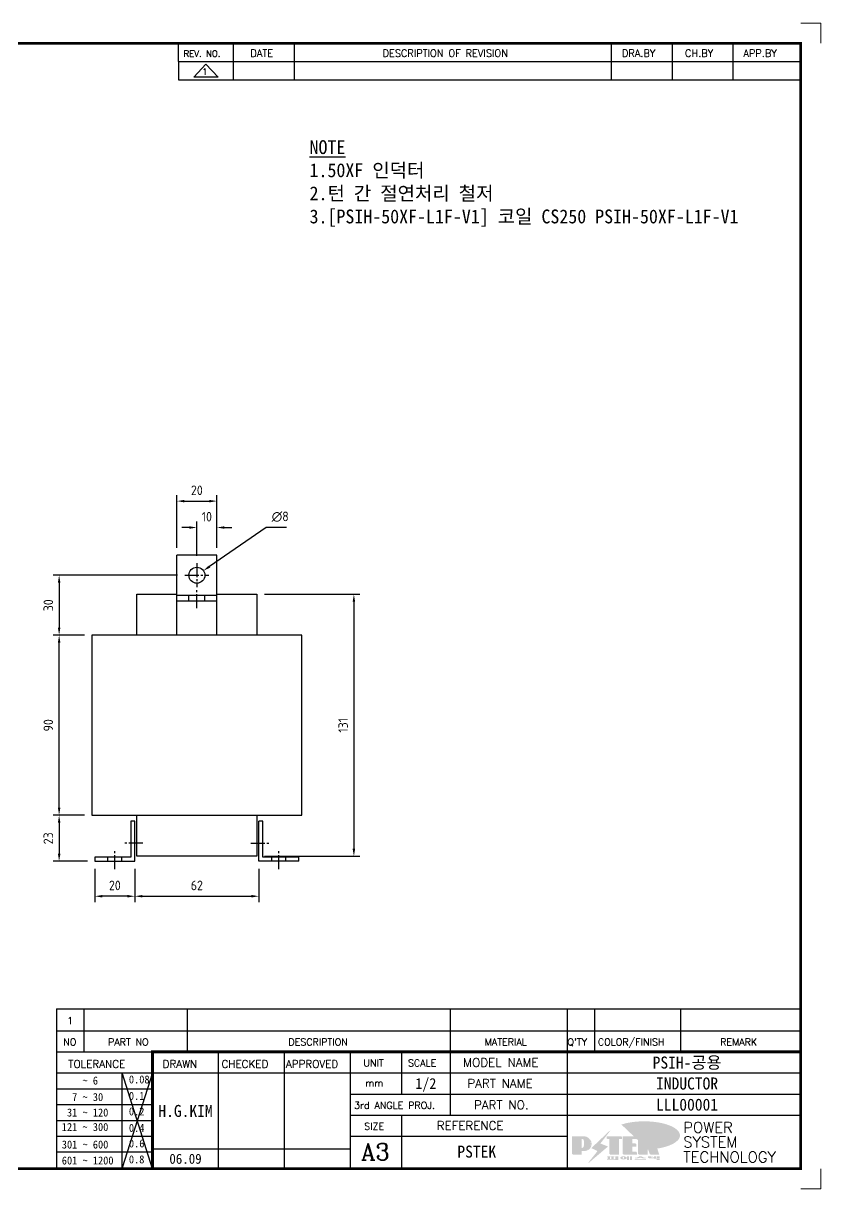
# Model space of a CAD drawing. Header units: millimetres. Extents: x 24815 to 36799, y -9299 to 5469.
# Drawn here: x 34722 to 35121, y 2586 to 3168 of the extents above; entities that cross this region are included whole.
import ezdxf
from ezdxf.enums import TextEntityAlignment as Align

# ---------------------------------------------------------------- set-up
doc = ezdxf.new("R2010")
doc.units = ezdxf.units.MM
doc.linetypes.add('CENTER1', pattern=[10, 7, -1, 1, -1])
doc.linetypes.add('HIDDENX2', pattern=[19.05, 12.7, -6.35])
doc.layers.add('FORMAT-1', color=7, linetype='Continuous')
doc.layers.add('line', color=3, linetype='Continuous')
doc.styles.add('HAN', font='')
doc.styles.add('RC', font='ROMANC.SHX')
doc.styles.add('ROMANT', font='romant')
doc.styles.add('RT', font='ROMANT.SHX', dxfattribs={"oblique": 15})
doc.styles.get("Standard").update_dxf_attribs({"font": 'ISOCP.SHX', "bigfont": 'WHGTXT.SHX'})
doc.styles.get('HAN').set_extended_font_data('GulimChe')
doc.dimstyles.new('PS-1.5', dxfattribs={"dimscale": 1.5, "dimtxt": 3.2, "dimasz": 2.5, "dimexe": 2, "dimexo": 2.5, "dimgap": 2, "dimtad": 1, "dimtoh": 1, "dimrnd": 0.05, "dimzin": 12, "dimdsep": 46, "dimtxsty": 'Standard', "dimcen": 0, "dimclrt": 2, "dimazin": 3, "dimtfac": 1, "dimtofl": 0, "dimtmove": 0, "dimatfit": 3, "dimfxl": 0, "dimtolj": 1, "dimtzin": 0, "dimarcsym": 0})

# ---------------------------------------------------------------- blocks, each defined once
blk = doc.blocks.new('*D775')
at = {"color": 0, "lineweight": -2}
for p, q in [((34799.06, 2892.41), (34736.96, 2892.41)), ((34739.96, 2888.66), (34739.96, 2866.16)), ((34752.56, 2862.41), (34736.96, 2862.41))]:
    blk.add_line(p, q, dxfattribs=at)
at = {"color": 0}
for points in [[(34739.34, 2888.66), (34740.59, 2888.66), (34739.96, 2892.41)], [(34739.34, 2866.16), (34740.59, 2866.16), (34739.96, 2862.41)]]:
    blk.add_solid(points, dxfattribs=at)
at = {"layer": 'Defpoints', "color": 0}
for p in [(34802.81, 2892.41), (34739.96, 2862.41), (34756.31, 2862.41)]:
    blk.add_point(p, dxfattribs=at)
at = {"color": 2, "insert": (34734.56, 2877.41), "char_height": 4.8, "attachment_point": 5, "rotation": 90}
blk.add_mtext('\\A1;30', dxfattribs=at)
blk = doc.blocks.new('*D776')
at = {"color": 0, "lineweight": -2}
for p, q in [((34798.81, 2906.16), (34798.81, 2932.49)), ((34818.81, 2906.16), (34818.81, 2932.49)), ((34802.56, 2929.49), (34815.06, 2929.49))]:
    blk.add_line(p, q, dxfattribs=at)
at = {"color": 0}
for points in [[(34802.56, 2930.11), (34802.56, 2928.86), (34798.81, 2929.49)], [(34815.06, 2930.11), (34815.06, 2928.86), (34818.81, 2929.49)]]:
    blk.add_solid(points, dxfattribs=at)
at = {"layer": 'Defpoints', "color": 0}
for p in [(34818.81, 2929.49), (34798.81, 2902.41), (34818.81, 2902.41)]:
    blk.add_point(p, dxfattribs=at)
at = {"color": 2, "insert": (34808.81, 2934.89), "char_height": 4.8, "attachment_point": 5}
blk.add_mtext('\\A1;20', dxfattribs=at)
blk = doc.blocks.new('*D783')
at = {"color": 0, "lineweight": -2}
for p, q in [((34757.81, 2745.66), (34757.81, 2728.96)), ((34777.81, 2745.66), (34777.81, 2728.96)), ((34774.06, 2731.96), (34761.56, 2731.96))]:
    blk.add_line(p, q, dxfattribs=at)
at = {"color": 0}
for points in [[(34761.56, 2732.59), (34761.56, 2731.34), (34757.81, 2731.96)], [(34774.06, 2732.59), (34774.06, 2731.34), (34777.81, 2731.96)]]:
    blk.add_solid(points, dxfattribs=at)
at = {"layer": 'Defpoints', "color": 0}
for p in [(34757.81, 2749.41), (34777.81, 2749.41), (34757.81, 2731.96)]:
    blk.add_point(p, dxfattribs=at)
at = {"color": 2, "insert": (34767.81, 2737.36), "char_height": 4.8, "attachment_point": 5}
blk.add_mtext('\\A1;20', dxfattribs=at)
blk = doc.blocks.new('*D784')
at = {"color": 0, "lineweight": -2}
for p, q in [((34752.56, 2862.41), (34736.96, 2862.41)), ((34739.96, 2776.16), (34739.96, 2858.66)), ((34752.56, 2772.41), (34736.96, 2772.41))]:
    blk.add_line(p, q, dxfattribs=at)
at = {"color": 0}
for points in [[(34739.34, 2858.66), (34740.59, 2858.66), (34739.96, 2862.41)], [(34739.34, 2776.16), (34740.59, 2776.16), (34739.96, 2772.41)]]:
    blk.add_solid(points, dxfattribs=at)
at = {"layer": 'Defpoints', "color": 0}
for p in [(34739.96, 2862.41), (34756.31, 2862.41), (34756.31, 2772.41)]:
    blk.add_point(p, dxfattribs=at)
at = {"color": 2, "insert": (34734.56, 2817.41), "char_height": 4.8, "attachment_point": 5, "rotation": 90}
blk.add_mtext('\\A1;90', dxfattribs=at)
blk = doc.blocks.new('*D785')
at = {"color": 0, "lineweight": -2}
for p, q in [((34842.56, 2882.91), (34890.32, 2882.91)), ((34887.32, 2879.16), (34887.32, 2755.66)), ((34842.56, 2751.91), (34890.32, 2751.91))]:
    blk.add_line(p, q, dxfattribs=at)
at = {"color": 0}
for points in [[(34886.69, 2879.16), (34887.94, 2879.16), (34887.32, 2882.91)], [(34886.69, 2755.66), (34887.94, 2755.66), (34887.32, 2751.91)]]:
    blk.add_solid(points, dxfattribs=at)
at = {"layer": 'Defpoints', "color": 0}
for p in [(34838.81, 2882.91), (34838.81, 2751.91), (34887.32, 2751.91)]:
    blk.add_point(p, dxfattribs=at)
at = {"color": 2, "insert": (34881.92, 2817.41), "char_height": 4.8, "attachment_point": 5, "rotation": 90}
blk.add_mtext('\\A1;131', dxfattribs=at)
blk = doc.blocks.new('*D787')
at = {"color": 0, "lineweight": -2}
for p, q in [((34808.81, 2902.16), (34808.81, 2919.29)), ((34818.81, 2906.16), (34818.81, 2919.29)), ((34805.06, 2916.29), (34801.31, 2916.29)), ((34822.56, 2916.29), (34826.31, 2916.29))]:
    blk.add_line(p, q, dxfattribs=at)
at = {"color": 0}
for points in [[(34805.06, 2916.92), (34805.06, 2915.67), (34808.81, 2916.29)], [(34822.56, 2916.92), (34822.56, 2915.67), (34818.81, 2916.29)]]:
    blk.add_solid(points, dxfattribs=at)
at = {"layer": 'Defpoints', "color": 0}
for p in [(34808.81, 2916.29), (34818.81, 2902.41), (34808.81, 2898.41)]:
    blk.add_point(p, dxfattribs=at)
at = {"color": 2, "insert": (34813.81, 2921.69), "char_height": 4.8, "attachment_point": 5}
blk.add_mtext('\\A1;10', dxfattribs=at)
blk = doc.blocks.new('*D788')
at = {"color": 0, "lineweight": -2}
for p, q in [((34752.56, 2772.41), (34736.96, 2772.41)), ((34739.96, 2768.66), (34739.96, 2753.16)), ((34754.06, 2749.41), (34736.96, 2749.41))]:
    blk.add_line(p, q, dxfattribs=at)
at = {"color": 0}
for points in [[(34739.34, 2768.66), (34740.59, 2768.66), (34739.96, 2772.41)], [(34739.34, 2753.16), (34740.59, 2753.16), (34739.96, 2749.41)]]:
    blk.add_solid(points, dxfattribs=at)
at = {"layer": 'Defpoints', "color": 0}
for p in [(34756.31, 2772.41), (34739.96, 2749.41), (34757.81, 2749.41)]:
    blk.add_point(p, dxfattribs=at)
at = {"color": 2, "insert": (34734.56, 2760.91), "char_height": 4.8, "attachment_point": 5, "rotation": 90}
blk.add_mtext('\\A1;23', dxfattribs=at)
blk = doc.blocks.new('*D795')
at = {"color": 0, "lineweight": -2}
for p, q in [((34843.5, 2916.29), (34815.2, 2896.81)), ((34853.62, 2916.29), (34843.5, 2916.29))]:
    blk.add_line(p, q, dxfattribs=at)
at = {"color": 0}
blk.add_solid([(34814.84, 2897.32), (34815.55, 2896.29), (34812.11, 2894.68)], dxfattribs=at)
at = {"layer": 'Defpoints', "color": 0}
for p in [(34805.52, 2890.14), (34812.11, 2894.68)]:
    blk.add_point(p, dxfattribs=at)
at = {"color": 2, "insert": (34850.5, 2921.69), "char_height": 4.8, "attachment_point": 5}
blk.add_mtext('\\A1;∅8', dxfattribs=at)
blk = doc.blocks.new('*D797')
at = {"color": 0, "lineweight": -2}
for p, q in [((34777.81, 2745.66), (34777.81, 2728.96)), ((34839.81, 2745.66), (34839.81, 2728.96)), ((34781.56, 2731.96), (34836.06, 2731.96))]:
    blk.add_line(p, q, dxfattribs=at)
at = {"color": 0}
for points in [[(34781.56, 2732.59), (34781.56, 2731.34), (34777.81, 2731.96)], [(34836.06, 2732.59), (34836.06, 2731.34), (34839.81, 2731.96)]]:
    blk.add_solid(points, dxfattribs=at)
at = {"layer": 'Defpoints', "color": 0}
for p in [(34777.81, 2749.41), (34839.81, 2749.41), (34839.81, 2731.96)]:
    blk.add_point(p, dxfattribs=at)
at = {"color": 2, "insert": (34808.81, 2737.36), "char_height": 4.8, "attachment_point": 5}
blk.add_mtext('\\A1;62', dxfattribs=at)
blk = doc.blocks.new('new LOGO')
at = {"layer": 'line'}
h = blk.add_hatch(color=250, dxfattribs=at)
h.paths.add_polyline_path([(44.5, 69.4), (46.6, 69.4, -0.129793), (52, 68, 0.221832), (43.6, 71.9), (41.5, 71.9), (41.5, 27.9), (43.6, 27.9, 0.02048), (44.5, 28)], flags=17)
h.paths.add_polyline_path([(44.5, 13.9), (57.3, 13.9, 0.72362), (77.1, 73.9, -0.679777), (54.3, 16.4), (41.5, 16.4), (41.5, -0.1), (3, -0.1), (3, -2.6), (44.5, -2.6)])
h.paths.add_polyline_path([(117.9, 14.2), (71.5, -44.4), (77.1, -39.6), (120.8, 15.6), (92, 28.9), (173.3, 106), (177.5, 111.4), (89.1, 27.6)])
h.paths.add_polyline_path([(162.7, 71.9), (162.7, 69.4), (172.5, 69.4), (172.5, 71.9)], flags=17)
h.paths.add_polyline_path([(217.7, 69.4), (230.5, 69.4), (230.5, 80.4), (227.5, 80.4), (227.5, 71.9), (214.7, 71.9), (214.7, -0.1), (175.5, -0.1), (175.5, -2.6), (217.7, -2.6)])
h.paths.add_polyline_path([(297.8, 46.6), (294.8, 46.6), (294.8, 37.4), (276, 37.4), (276, 10.9), (279, 10.9), (279, 34.9), (297.8, 34.9)])
h.paths.add_polyline_path([(300, 8.4), (297, 8.4), (297, -0.1), (237.5, -0.1), (237.5, -2.6), (300, -2.6)])
h.paths.add_polyline_path([(297.8, 80.4), (294.8, 80.4), (294.8, 71.9), (276, 71.9), (276, 49.1), (279, 49.1), (279, 69.4), (297.8, 69.4)])
h.paths.add_polyline_path([(350.2, 80.4), (347.2, 80.4), (347.2, 61.6), (350.2, 63.5)])
h.paths.add_polyline_path([(350.2, 26.7), (347.2, 35.2), (347.2, -0.1), (308.5, -0.1), (308.5, -2.6), (350.2, -2.6)])
h.paths.add_polyline_path([(402.7, 80.4), (396.5, 80.4), (379.6, 66.8), (400.5, -0.1), (361.8, -0.1), (362.7, -2.6), (403.5, -2.6), (382.6, 64.3)])
blk.add_hatch(color=5, dxfattribs=at).paths.add_polyline_path([(166.3, 35), (131, 49), (180.4, 112.7), (92, 28.9), (120.8, 15.6), (74.4, -43)])
h = blk.add_hatch(color=253, dxfattribs=at)
edge = h.paths.add_edge_path()
edge.add_ellipse((333.9, 86.4), major_axis=(-165.9, 0), ratio=0.39426, start_angle=111.5127, end_angle=334.469)
edge.add_ellipse((314.1, 81.2), major_axis=(-153.7, 0), ratio=0.40699, start_angle=121.3066, end_angle=327.7437, ccw=False)
edge.add_line((394, 27.8), (394.7, 25.6))
h = blk.add_hatch(color=1, dxfattribs=at)
h.paths.add_polyline_path([(41.5, 16.4), (54.3, 16.4, 1), (54.3, 82.9), (0, 82.9), (0, -0.1), (41.5, -0.1)])
h.paths.add_polyline_path([(41.5, 27.9), (41.5, 71.9), (43.6, 71.9, -0.414214), (54.6, 60.9), (54.6, 38.9, -0.414214), (43.6, 27.9)], flags=16)
h.paths.add_polyline_path([(214.7, 71.9), (227.5, 71.9), (227.5, 82.9), (159.7, 82.9), (159.7, 71.9), (172.5, 71.9), (172.5, -0.1), (214.7, -0.1)])
h.paths.add_polyline_path([(276, 37.4), (294.8, 37.4), (294.8, 49.1), (276, 49.1), (276, 71.9), (294.8, 71.9), (294.8, 82.9), (234.5, 82.9), (234.5, -0.1), (297, -0.1), (297, 10.9), (276, 10.9)])
h.paths.add_polyline_path([(347.2, 35.2), (359.7, -0.1), (400.5, -0.1), (379.6, 66.8), (399.7, 82.9), (380.6, 82.9), (347.2, 61.6), (347.2, 82.9), (305.5, 82.9), (305.5, -0.1), (347.2, -0.1)])
h = blk.add_hatch(color=250, dxfattribs=at)
edge = h.paths.add_edge_path()
edge.add_ellipse((237.8, -17.6), major_axis=(-14.3, 0), ratio=0.526336, start_angle=192.2456, end_angle=269.0748)
edge.add_line((238.1, -10.1), (237.6, -10.1))
edge.add_ellipse((237.8, -17.6), major_axis=(-14.3, 0), ratio=0.526336, start_angle=270.9252, end_angle=449.0748)
edge.add_line((237.6, -25.1), (238.1, -25.1))
edge.add_ellipse((237.8, -17.6), major_axis=(-14.3, 0), ratio=0.526336, start_angle=450.9252, end_angle=527.7544)
edge.add_line((251.7, -19.2), (254.1, -19.2))
edge.add_line((254.1, -19.2), (254.1, -27.1))
edge.add_line((254.1, -27.1), (263.1, -27.1))
edge.add_line((263.1, -27.1), (263.1, -10.1))
edge.add_line((263.1, -10.1), (254.1, -10.1))
edge.add_line((254.1, -10.1), (254.1, -16))
edge.add_line((254.1, -16), (251.7, -16))
h.paths.add_polyline_path([(241, -16.4), (241, -18.7, -1), (234.4, -18.7), (234.4, -16.4, -1)], flags=16)
h.paths.add_polyline_path([(278.2, -10.1), (268.1, -10.1), (268.1, -27.1), (278.2, -27.1)])
h.paths.add_polyline_path([(310.3, -10.1), (310.3, -11.1, -0.157169), (289.3, -17.5), (294, -19.9, 0.128407), (316.3, -15.9, 0.128407), (338.6, -19.9), (343.3, -17.5, -0.157169), (322.2, -11.1), (322.2, -10.1)])
h.paths.add_polyline_path([(342.1, -25.1), (342.1, -22.3), (290.4, -22.3), (290.4, -25.1)])
h.paths.add_polyline_path([(352, -10.1), (352, -16.2, 0.414214), (354, -18.2), (378.7, -18.2), (378.7, -19.6), (390.2, -19.6), (390.2, -10.1), (378.7, -10.1), (378.7, -13.6), (374.7, -13.6), (374.7, -15.1), (378.7, -15.1), (378.7, -16.2), (364.7, -16.2), (364.7, -15.1), (371.2, -15.1), (371.2, -13.6), (364.7, -13.6), (364.7, -12.6), (374.7, -12.6), (374.7, -10.1)])
h.paths.add_polyline_path([(393.8, -10.1), (393.8, -19.6), (405, -19.6), (405, -10.1)])
h.paths.add_polyline_path([(405, -27.1), (405, -20.9), (356.8, -20.9), (356.8, -23), (391.8, -23), (391.8, -27.1)])
h.paths.add_polyline_path([(200.4, -10.1), (200.4, -22.3), (193.2, -22.3), (193.2, -12.6), (196.6, -12.6), (196.6, -10.1), (161, -10.1), (161, -12.6), (164.5, -12.6), (164.5, -22.3), (161, -22.3), (161, -25.1), (200.4, -25.1), (200.4, -27.1), (213.9, -27.1), (213.9, -10.1)])
h.paths.add_polyline_path([(182, -12.6), (175.6, -12.6), (175.6, -22.3), (182, -22.3)], flags=17)
blk = doc.blocks.new('format-3')
at = {"color": 3, "lineweight": 9}
for p, q in [((414.5, 291.3), (419.5, 291.3)), ((419.5, 286.3), (419.5, 291.3)), ((419.5, 5), (419.5, 0)), ((414.5, 0), (419.5, 0))]:
    blk.add_line(p, q, dxfattribs=at)
at = {"color": 180}
for p, q in [((258.97, 281.75), (258.97, 286.3)), ((272.71, 281.75), (272.71, 286.3)), ((287.94, 281.75), (287.94, 286.3)), ((367.22, 281.75), (367.22, 286.3)), ((382.45, 281.75), (382.45, 286.3)), ((397.61, 281.75), (397.61, 286.3)), ((258.97, 281.75), (414.5, 281.75)), ((228.5, 39.49), (228.5, 5)), ((228.5, 39.49), (414.5, 39.49)), ((235.29, 39.49), (235.29, 34.21)), ((261.24, 34.21), (261.24, 39.49)), ((326.9, 39.49), (326.9, 34.21)), ((356.11, 39.49), (356.11, 34.21)), ((362.93, 39.49), (362.93, 34.21)), ((384.48, 39.49), (384.48, 34.21)), ((228.5, 34.21), (252.48, 34.21)), ((268.96, 5), (268.96, 34.21)), ((285.45, 5), (285.45, 34.21)), ((301.94, 5), (301.94, 34.21)), ((314.72, 34.21), (314.72, 23.65)), ((326.9, 34.21), (326.9, 18.37)), ((356.11, 34.21), (356.11, 5)), ((228.5, 28.93), (252.48, 28.93)), ((244.89, 5.23), (244.89, 28.93)), ((252.48, 28.93), (414.5, 28.93)), ((228.5, 24.98), (252.48, 24.98)), ((301.94, 23.65), (414.5, 23.65)), ((228.5, 21.03), (252.48, 21.03)), ((301.94, 18.37), (414.5, 18.37)), ((314.72, 18.37), (314.72, 5)), ((228.5, 17.08), (252.48, 17.08)), ((228.5, 13.13), (252.48, 13.13)), ((301.94, 13.09), (356.11, 13.09)), ((228.5, 9.18), (252.48, 9.18)), ((252.48, 9.95), (301.94, 9.95))]:
    blk.add_line(p, q, dxfattribs=at)
at = {"const_width": 0.7}
blk.add_lwpolyline([(252.48, 5), (252.48, 34.21), (414.5, 34.21)], dxfattribs=at)
at = {"layer": 'FORMAT-1', "const_width": 0.7}
blk.add_lwpolyline([(13, 5), (13, 286.3), (414.5, 286.3), (414.5, 5)], close=True, dxfattribs=at)
at = {"xscale": 0.05400000000000027, "yscale": 0.05400000000000027, "zscale": 0.05400000000000027}
blk.add_blockref('new LOGO', (357.35, 8.65), dxfattribs=at)
at = {"color": 2}
for s, height, style, p in [('REV. NO.', 1.56, 'RC', (260.23, 282.95)), ('DATE', 1.788, 'RC', (276.95, 282.94)), ('DESCRIPTION OF REVISION', 1.7875, 'RC', (309.98, 282.94)), ('DRA.BY', 1.788, 'RC', (369.83, 282.94)), ('CH.BY', 1.788, 'RC', (385.59, 282.94)), ('APP.BY', 1.788, 'RC', (400.18, 282.94)), ('COLOR/FINISH', 1.7424, 'RC', (363.8, 35.83)), ('NO', 1.742, 'RC', (230.16, 35.83)), ('PART NO', 1.742, 'RC', (241.36, 35.83)), ('DESCRIPTION', 1.7424, 'RC', (286.43, 35.83)), ('MATERIAL', 1.742, 'RC', (335.52, 35.83)), ("Q'TY", 1.742, 'RC', (356.17, 35.83)), ('REMARK', 1.742, 'RC', (394.37, 35.83)), (' TOLERANCE', 1.9, 'RC', (230.11, 30.22)), ('DRAWN', 1.9, 'RC', (255, 30.22)), ('CHECKED', 1.9, 'RC', (269.71, 30.22)), ('APPROVED', 1.9, 'RC', (285.8, 30.22)), ('UNIT', 1.742, 'RC', (305.19, 30.55)), ('SCALE', 1.742, 'RC', (316.32, 30.55)), ('MODEL NAME', 2.178, 'RC', (330.12, 30.46)), ('    ~ 6', 2, 'HAN', (229.8, 26.03)), ('0.08', 2, 'HAN', (246.57, 26.31)), ('mm', 1.742, 'RC', (305.67, 25.56)), ('PART NAME', 2.178, 'RC', (331.17, 25.24)), ('  7 ~ 30', 2, 'HAN', (229.8, 21.91)), ('0.1', 2, 'HAN', (246.57, 22.2)), ('3rd ANGLE PROJ.', 1.7424, 'RC', (302.87, 19.97)), ('PART NO.', 2.178, 'RC', (332.84, 19.85)), (' 31 ~ 120', 2, 'HAN', (229.8, 18.04)), ('0.2', 2, 'HAN', (246.57, 18.32)), ('121 ~ 300', 2, 'HAN', (229.8, 14.42)), ('0.4', 2, 'HAN', (246.57, 14.2)), ('SIZE', 1.742, 'RC', (305.39, 14.71)), ('REFERENCE', 2.178, 'RC', (323.52, 14.69)), ('301 ~ 600', 2, 'HAN', (229.8, 10.04)), ('0.6', 2, 'HAN', (246.57, 10.32)), ('601 ~ 1200', 2, 'HAN', (229.8, 6.05)), ('0.8', 2, 'HAN', (246.57, 6.33))]:
    blk.add_text(s, height=height, dxfattribs=dict(at, style=style)).set_placement(p)
at = {"style": 'ROMANT'}
for s, p in [('POWER', (385.15, 13.96)), ('SYSTEM', (385.15, 10.31)), ('TECHNOLOGY', (385.15, 6.56))]:
    blk.add_text(s, height=2.7, dxfattribs=at).set_placement(p)
at = {"color": 2, "lineweight": 25, "style": 'RC'}
blk.add_text('A3', height=4.182, dxfattribs=at).set_placement((304.61, 7.14))
at = {"style": 'HAN'}
for tag, height, p in [('MODEL-NAME', 3, (386.1, 31.53)), ('SCALE', 2.7, (320.81, 26.29)), ('PART-NAME', 3, (386.1, 26.29)), ('DRA-BY', 3, (260.72, 19.44)), ('CH-BY', 3, (277.21, 19.44)), ('APP-BY', 3, (293.7, 19.44)), ('PART-NO', 3, (386.1, 21.01)), ('CH-DATE', 2.5, (277.21, 7.47)), ('관련업체', 3, (333.52, 9.26)), ('DRA-DATE', 2.5, (260.72, 7.47)), ('APP-DATE', 2.5, (293.7, 7.47))]:
    blk.add_attdef(tag, text='', height=height, dxfattribs=at).set_placement(p, align=Align.MIDDLE_CENTER)
blk = doc.blocks.new('no3')
at = {"color": 180}
for p, q in [((0, 5.5), (0, 0)), ((0, 5.5), (186, 5.5)), ((6.79, 5.5), (6.79, 0)), ((32.74, 0.11), (32.74, 5.5)), ((98.4, 5.5), (98.4, 0)), ((127.61, 5.5), (127.61, 0)), ((134.43, 5.5), (134.43, 0)), ((155.98, 5.5), (155.98, 0))]:
    blk.add_line(p, q, dxfattribs=at)
at = {"color": 2, "style": 'RT', "oblique": 15}
blk.add_attdef('NO', text='', height=1.74, dxfattribs=at).set_placement((3.38, 2.51), align=Align.MIDDLE_CENTER)
at = {"color": 2, "style": 'HAN'}
for tag, p in [('PART-NO', (19.76, 2.75)), ('MATERIAL', (111.38, 2.75)), ("Q'TY", (131.02, 2.75)), ('COLOR/FINISH', (145.2, 2.75)), ('REMARK', (170.76, 2.75))]:
    blk.add_attdef(tag, text='', height=2.9, dxfattribs=at).set_placement(p, align=Align.MIDDLE_CENTER)
blk.add_attdef('DESCRIPTION', text='', height=2.9, dxfattribs=at).set_placement((34.51, 2.75), align=Align.MIDDLE_LEFT)
blk = doc.blocks.new('re3')
at = {"color": 180}
for p, q in [((0, 0), (0, -4.55)), ((6.87, -0.64), (3.86, -3.91)), ((6.87, -0.64), (9.88, -3.91)), ((13.74, -4.55), (13.74, 0)), ((28.97, -4.55), (28.97, 0)), ((108.25, -4.55), (108.25, 0)), ((123.49, -4.55), (123.49, 0)), ((138.64, -4.55), (138.64, 0)), ((0, -4.55), (155.53, -4.55)), ((9.88, -3.91), (3.86, -3.91))]:
    blk.add_line(p, q, dxfattribs=at)
at = {"color": 2, "style": 'RC', "oblique": 15}
blk.add_attdef('REV.NO', text='', height=1.56, dxfattribs=at).set_placement((6.59, -2.56), align=Align.MIDDLE_CENTER)
blk.add_attdef('-1', text='', height=1.56, dxfattribs=at).set_placement((9.37, -1.66), align=Align.MIDDLE_LEFT)
at = {"color": 2, "style": 'HAN'}
for tag, p in [('REV.-DATE', (21.36, -2.28)), ('DRA.BY', (115.87, -2.28)), ('CH.BY', (131.07, -2.28)), ('APP.BY', (147.09, -2.28))]:
    blk.add_attdef(tag, text='', height=2.5, dxfattribs=at).set_placement(p, align=Align.MIDDLE_CENTER)
blk.add_attdef('DESCRIPTION-OF-REVISION', text='', height=2.5, dxfattribs=at).set_placement((31.61, -2.28), align=Align.MIDDLE_LEFT)

msp = doc.modelspace()

# ---------------------------------------------------------------- linework, layer by layer
at = {"color": 6}
for p, q in [((34798.812, 2862.412, 0), (34798.812, 2902.412, 0)), ((34818.812, 2902.412, 0), (34798.812, 2902.412, 0)), ((34818.812, 2862.412, 0), (34818.812, 2902.412, 0))]:
    msp.add_line(p, q, dxfattribs=at)
at = {"color": 1, "linetype": 'CENTER1'}
for p, q in [((34808.812, 2898.412, 0), (34808.812, 2886.412, 0)), ((34802.812, 2892.412, 0), (34814.812, 2892.412, 0)), ((34808.812, 2875.912, 0), (34808.812, 2885.912, 0)), ((34767.812, 2745.412, 0), (34767.812, 2755.412, 0)), ((34849.812, 2745.412, 0), (34849.812, 2755.412, 0))]:
    msp.add_line(p, q, dxfattribs=at)
at = {"color": 251}
for p, q in [((34778.812, 2862.412, 0), (34778.812, 2882.912, 0)), ((34778.812, 2882.912, 0), (34798.812, 2882.912, 0)), ((34818.812, 2882.912, 0), (34838.812, 2882.912, 0)), ((34838.812, 2882.912, 0), (34838.812, 2862.412, 0)), ((34778.812, 2751.912, 0), (34778.812, 2772.412, 0)), ((34838.812, 2772.412, 0), (34838.812, 2751.912, 0)), ((34838.812, 2751.912, 0), (34778.812, 2751.912, 0))]:
    msp.add_line(p, q, dxfattribs=at)
at = {"color": 2, "linetype": 'HIDDENX2'}
for p, q in [((34804.812, 2879.412, 0), (34804.812, 2882.412, 0)), ((34812.812, 2879.412, 0), (34812.812, 2882.412, 0)), ((34764.312, 2749.412, 0), (34764.312, 2751.412, 0)), ((34771.312, 2749.412, 0), (34771.312, 2751.412, 0)), ((34846.312, 2749.412, 0), (34846.312, 2751.412, 0)), ((34853.312, 2749.412, 0), (34853.312, 2751.412, 0))]:
    msp.add_line(p, q, dxfattribs=at)
at = {"color": 4}
for p, q in [((34839.812, 2749.412, 0), (34839.812, 2769.412, 0)), ((34841.812, 2769.412, 0), (34839.812, 2769.412, 0)), ((34841.812, 2751.412, 0), (34841.812, 2769.412, 0)), ((34859.812, 2751.412, 0), (34841.812, 2751.412, 0)), ((34859.812, 2749.412, 0), (34859.812, 2751.412, 0)), ((34859.812, 2749.412, 0), (34839.812, 2749.412, 0))]:
    msp.add_line(p, q, dxfattribs=at)
at = {"color": 251, "linetype": 'CENTER1'}
for p, q in [((34781.812, 2758.412, 0), (34771.812, 2758.412, 0)), ((34835.812, 2758.412, 0), (34845.812, 2758.412, 0))]:
    msp.add_line(p, q, dxfattribs=at)
for p, q in [((34786.651, 2643.621, 0), (34771.472, 2596.221, 0)), ((34786.651, 2595.752, 0), (34771.472, 2643.621, 0))]:
    msp.add_line(p, q)
at = {"color": 6, "elevation": 0}
for points in [[(34798.812, 2882.412), (34818.812, 2882.412)], [(34818.812, 2879.412), (34798.812, 2879.412)]]:
    msp.add_lwpolyline(points, dxfattribs=at)
at = {"color": 1, "elevation": 0}
msp.add_lwpolyline([(34756.312, 2772.412), (34861.312, 2772.412), (34861.312, 2862.412), (34756.312, 2862.412)], close=True, dxfattribs=at)
at = {"color": 4, "elevation": 0}
msp.add_lwpolyline([(34775.812, 2751.412), (34757.812, 2751.412), (34757.812, 2749.412), (34777.812, 2749.412), (34777.812, 2769.412), (34775.812, 2769.412)], close=True, dxfattribs=at)
at = {"color": 6}
msp.add_circle((34808.812, 2892.412, 0), 4, dxfattribs=at)

# ---------------------------------------------------------------- block references
ref = msp.add_blockref('format-3', (34281.699, 2585.752, 0), dxfattribs=dict(xscale=2, yscale=2, zscale=2))
ref.add_attrib('DRA-DATE', '06.09', dxfattribs={"height": 5, "style": 'HAN'}).set_placement((34803.139, 2600.702, 0), align=Align.MIDDLE_CENTER)
ref.add_attrib('DRA-BY', 'H.G.KIM', dxfattribs={"height": 6, "style": 'HAN'}).set_placement((34803.139, 2624.636, 0), align=Align.MIDDLE_CENTER)
ref.add_attrib('MODEL-NAME', 'PSIH-공용', dxfattribs={"height": 6, "style": 'HAN'}).set_placement((35053.89, 2648.802, 0), align=Align.MIDDLE_CENTER)
ref.add_attrib('PART-NAME', 'INDUCTOR', dxfattribs={"height": 6, "style": 'HAN'}).set_placement((35053.89, 2638.341, 0), align=Align.MIDDLE_CENTER)
ref.add_attrib('PART-NO', 'LLL00001', dxfattribs={"lineweight": 35, "height": 6, "style": 'HAN'}).set_placement((35053.89, 2627.781, 0), align=Align.MIDDLE_CENTER)
ref.add_attrib('SCALE', '1/2', dxfattribs={"height": 5.4, "style": 'HAN'}).set_placement((34923.315, 2638.341, 0), align=Align.MIDDLE_CENTER)
ref.add_attrib('관련업체', 'PSTEK', dxfattribs={"height": 6, "style": 'HAN'}).set_placement((34948.746, 2604.278, 0), align=Align.MIDDLE_CENTER)
ref = msp.add_blockref('re3', (34799.631, 3149.252, 0), dxfattribs=dict(xscale=2, yscale=2, zscale=2))
ref.add_attrib('REV.NO', '1', dxfattribs={"color": 2, "height": 3.12, "style": 'RC'}).set_placement((34812.808, 3144.138, 0), align=Align.MIDDLE_CENTER)
ref = msp.add_blockref('no3', (34738.699, 2664.741, 0), dxfattribs=dict(xscale=2, yscale=2, zscale=2))
ref.add_attrib('NO', '1', dxfattribs={"color": 2, "height": 3.48, "style": 'RT'}).set_placement((34745.468, 2669.754, 0), align=Align.MIDDLE_CENTER)

# ---------------------------------------------------------------- texts
at = {"color": 2, "insert": (34865.159, 3109.922, 0), "char_height": 6.93, "attachment_point": 1, "style": 'HAN'}
msp.add_mtext_dynamic_manual_height_columns('{\\LNOTE\\P}1.50XF 인덕터\\P2.턴 간 절연처리 철저\\P3.[PSIH-50XF-L1F-V1] 코일 CS250 PSIH-50XF-L1F-V1 ', width=557.97864, gutter_width=769.295, heights=[0], dxfattribs=at)

# ---------------------------------------------------------------- dimensions: what is measured, and where the dimension line sits
for base, p1, p2, picture, middle in [((34818.812, 2929.488, 0), (34798.812, 2902.412, 0), (34818.812, 2902.412, 0), '*D776', (34808.812, 2934.888, 0)), ((34757.812, 2731.961, 0), (34777.812, 2749.412, 0), (34757.812, 2749.412, 0), '*D783', (34767.812, 2737.361, 0)), ((34839.812, 2731.961, 0), (34777.812, 2749.412, 0), (34839.812, 2749.412, 0), '*D797', (34808.812, 2737.361, 0))]:
    dim = msp.add_linear_dim(base=base, p1=p1, p2=p2, dimstyle='PS-1.5')
    dim.commit()
    dim.dimension.update_dxf_attribs({"geometry": picture, "text_midpoint": middle})
dim = msp.add_linear_dim(base=(34808.812, 2916.294, 0), p1=(34818.812, 2902.412, 0), p2=(34808.812, 2898.412, 0), dimstyle='PS-1.5')
dim.commit()
dim.dimension.update_dxf_attribs({"geometry": '*D787', "text_midpoint": (34813.812, 2916.294, 0), "dimtype": 160})
dim = msp.add_diameter_dim_2p(p1=(34805.517, 2890.144, 0), p2=(34812.107, 2894.68, 0), dimstyle='PS-1.5')
dim.commit()
dim.dimension.update_dxf_attribs({"geometry": '*D795', "text_midpoint": (34850.501, 2916.294, 0), "dimtype": 163})
for base, p1, p2, picture, middle in [((34739.964, 2862.412, 0), (34802.812, 2892.412, 0), (34756.312, 2862.412, 0), '*D775', (34734.564, 2877.412, 0)), ((34887.32, 2751.912, 0), (34838.812, 2882.912, 0), (34838.812, 2751.912, 0), '*D785', (34881.92, 2817.412, 0)), ((34739.964, 2862.412, 0), (34756.312, 2772.412, 0), (34756.312, 2862.412, 0), '*D784', (34734.564, 2817.412, 0)), ((34739.964, 2749.412, 0), (34756.312, 2772.412, 0), (34757.812, 2749.412, 0), '*D788', (34734.563, 2760.912, 0))]:
    dim = msp.add_linear_dim(base=base, p1=p1, p2=p2, angle=90, dimstyle='PS-1.5')
    dim.commit()
    dim.dimension.update_dxf_attribs({"geometry": picture, "text_midpoint": middle})

doc.saveas('drawing.dxf')
